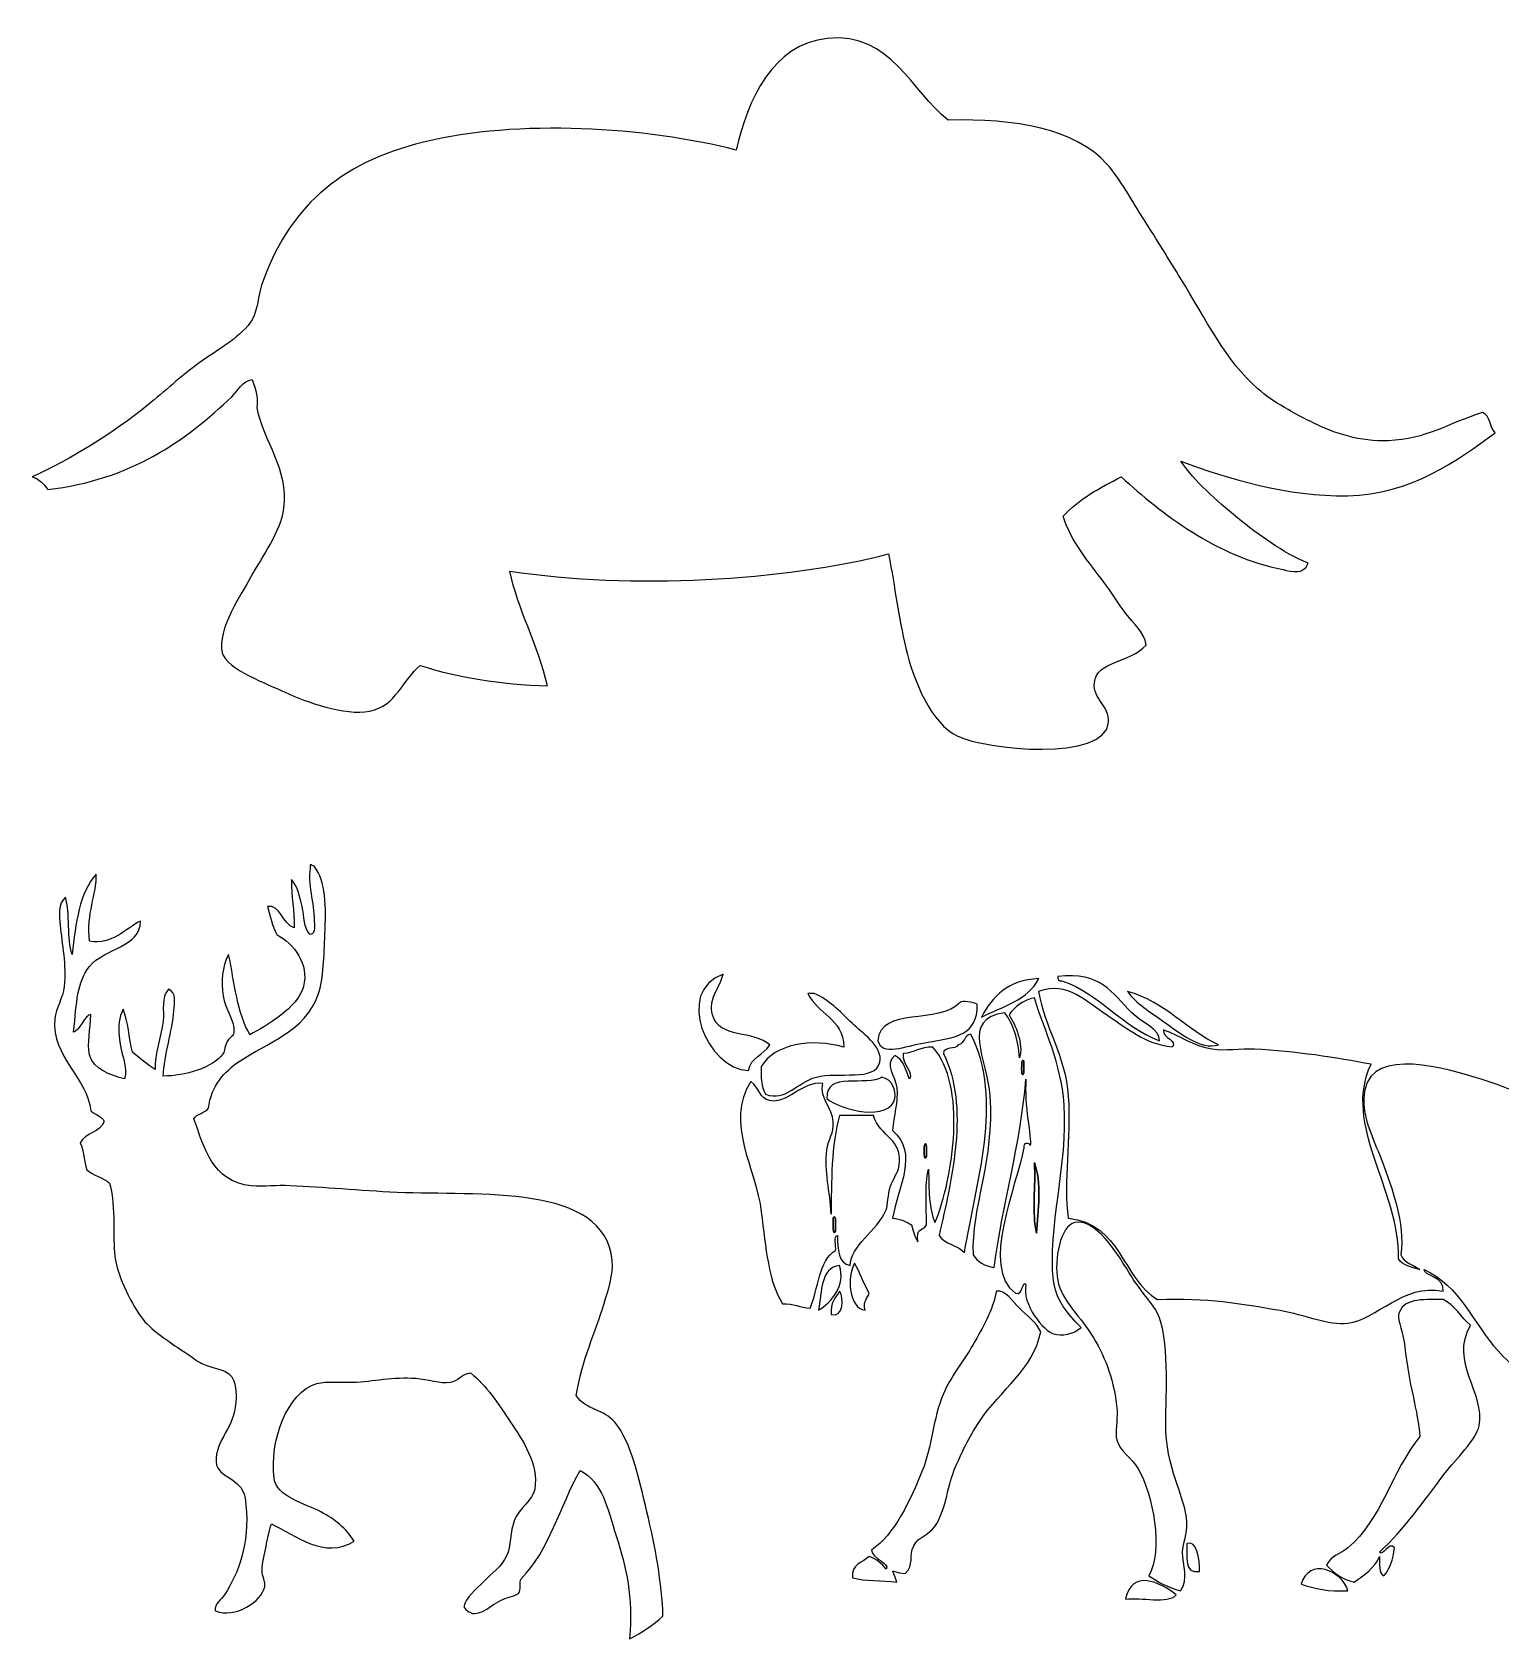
# Model space of a CAD drawing. Header units: centimetres. Extents: x -66 to 65, y -66 to 66.
# Drawn here: x -23.05 to -13.32, y -25.06 to -14.42 of the extents above; entities that cross this region are included whole.
import ezdxf

# ---------------------------------------------------------------- set-up
doc = ezdxf.new("R2010")
doc.units = ezdxf.units.CM
doc.header["$MEASUREMENT"] = 0
doc.layers.add('Layer 1', color=7, linetype='Continuous')

msp = doc.modelspace()

# ---------------------------------------------------------------- linework, layer by layer
at = {"layer": 'Layer 1'}
for points, knots in [([(-13.44264, -16.93909), (-13.39054, -16.95986), (-13.39623, -17.03834), (-13.35943, -17.0744), (-13.35943, -17.0744), (-13.60137, -17.25196), (-13.91738, -17.48313), (-14.33767, -17.49067), (-14.33767, -17.49067), (-14.73412, -17.49779), (-15.12584, -17.37931), (-15.44077, -17.2617), (-15.44077, -17.2617), (-15.34867, -17.39709), (-15.20608, -17.52134), (-15.06615, -17.63638), (-15.06615, -17.63638), (-14.92544, -17.75203), (-14.76783, -17.86519), (-14.59781, -17.93814), (-14.59781, -17.93814), (-14.62829, -18.01662), (-14.70282, -17.99193), (-14.76434, -17.97976), (-14.76434, -17.97976), (-15.20294, -17.89321), (-15.56441, -17.61278), (-15.83625, -17.36579), (-15.83625, -17.36579), (-15.97952, -17.43762), (-16.11695, -17.51528), (-16.22132, -17.62593), (-16.22132, -17.62593), (-16.16377, -17.79992), (-16.0505, -17.93086), (-15.95076, -18.06305), (-15.95076, -18.06305), (-15.89996, -18.13031), (-15.85506, -18.20381), (-15.80503, -18.2712), (-15.80503, -18.2712), (-15.75629, -18.33679), (-15.68322, -18.39034), (-15.66975, -18.47932), (-15.66975, -18.47932), (-15.78252, -18.60095), (-15.99728, -18.58026), (-16.01315, -18.72906), (-16.01315, -18.72906), (-16.02498, -18.83971), (-15.91126, -18.88225), (-15.91951, -18.98922), (-15.91951, -18.98922), (-15.94007, -19.25748), (-16.7389, -19.17041), (-16.91858, -19.08291), (-16.91858, -19.08291), (-17.09707, -18.99594), (-17.20904, -18.72226), (-17.26198, -18.50014), (-17.26198, -18.50014), (-17.31241, -18.28858), (-17.33209, -18.10784), (-17.37644, -17.87572), (-17.37644, -17.87572), (-18.07179, -18.05558), (-19.07583, -18.1122), (-19.88445, -17.99015), (-19.88445, -17.99015), (-19.83418, -18.23473), (-19.69765, -18.48328), (-19.63474, -18.74987), (-19.63474, -18.74987), (-19.95071, -18.73976), (-20.23108, -18.69404), (-20.47765, -18.61461), (-20.47765, -18.61461), (-20.59129, -18.70671), (-20.63923, -18.88351), (-20.81071, -18.91637), (-20.81071, -18.91637), (-20.98393, -18.9496), (-21.22992, -18.85718), (-21.37269, -18.79146), (-21.37269, -18.79146), (-21.4813, -18.74145), (-21.76202, -18.63885), (-21.78893, -18.53132), (-21.78893, -18.53132), (-21.82743, -18.37754), (-21.6568, -18.13294), (-21.6016, -18.03179), (-21.6016, -18.03179), (-21.52222, -17.88627), (-21.40329, -17.73263), (-21.38308, -17.57385), (-21.38308, -17.57385), (-21.34937, -17.30932), (-21.51701, -17.13213), (-21.55995, -16.90784), (-21.55995, -16.90784), (-21.55035, -16.85008), (-21.56471, -16.79134), (-21.5912, -16.72051), (-21.5912, -16.72051), (-21.65571, -16.73019), (-21.68568, -16.79586), (-21.72651, -16.83497), (-21.72651, -16.83497), (-22.02872, -17.12535), (-22.3986, -17.38824), (-22.94412, -17.44899), (-22.94412, -17.44899), (-22.97074, -17.41319), (-23.00003, -17.38001), (-23.04818, -17.36575), (-23.04818, -17.36575), (-22.78799, -17.24521), (-22.52237, -17.08519), (-22.27808, -16.88704), (-22.27808, -16.88704), (-22.17651, -16.8046), (-22.06554, -16.69982), (-21.93465, -16.60603), (-21.93465, -16.60603), (-21.82733, -16.52914), (-21.64856, -16.42839), (-21.59125, -16.32507), (-21.59125, -16.32507), (-21.55117, -16.25273), (-21.55296, -16.16669), (-21.52881, -16.09613), (-21.52881, -16.09613), (-21.3576, -15.59588), (-21.02047, -15.28666), (-20.45688, -15.14911), (-20.45688, -15.14911), (-19.82762, -14.99549), (-18.98818, -15.04865), (-18.38596, -15.20115), (-18.38596, -15.20115), (-18.3109, -14.87328), (-18.1436, -14.49773), (-17.78237, -14.46227), (-17.78237, -14.46227), (-17.35832, -14.4206), (-17.22389, -14.81768), (-16.98103, -15.0034), (-16.98103, -15.0034), (-16.54148, -14.99197), (-16.13878, -15.05896), (-15.92997, -15.29481), (-15.92997, -15.29481), (-15.84485, -15.39093), (-15.76537, -15.53529), (-15.6802, -15.66943), (-15.6802, -15.66943), (-15.60172, -15.79299), (-15.51968, -15.92737), (-15.44083, -16.0545), (-15.44083, -16.0545), (-15.27983, -16.31414), (-15.13918, -16.60295), (-14.93092, -16.78295), (-14.93092, -16.78295), (-14.83088, -16.86942), (-14.68795, -16.94816), (-14.55627, -17.01189), (-14.55627, -17.01189), (-14.42173, -17.07703), (-14.25356, -17.13413), (-14.06716, -17.12638), (-14.06716, -17.12638), (-13.81155, -17.11583), (-13.67561, -17.01195), (-13.44264, -16.93909)], [0, 0, 0, 0, 0.02222222, 0.02222222, 0.02222222, 0.02222222, 0.04444444, 0.04444444, 0.04444444, 0.04444444, 0.06666667, 0.06666667, 0.06666667, 0.06666667, 0.08888889, 0.08888889, 0.08888889, 0.08888889, 0.11111111, 0.11111111, 0.11111111, 0.11111111, 0.13333333, 0.13333333, 0.13333333, 0.13333333, 0.15555556, 0.15555556, 0.15555556, 0.15555556, 0.17777778, 0.17777778, 0.17777778, 0.17777778, 0.2, 0.2, 0.2, 0.2, 0.22222222, 0.22222222, 0.22222222, 0.22222222, 0.24444444, 0.24444444, 0.24444444, 0.24444444, 0.26666667, 0.26666667, 0.26666667, 0.26666667, 0.28888889, 0.28888889, 0.28888889, 0.28888889, 0.31111111, 0.31111111, 0.31111111, 0.31111111, 0.33333333, 0.33333333, 0.33333333, 0.33333333, 0.35555556, 0.35555556, 0.35555556, 0.35555556, 0.37777778, 0.37777778, 0.37777778, 0.37777778, 0.4, 0.4, 0.4, 0.4, 0.42222222, 0.42222222, 0.42222222, 0.42222222, 0.44444444, 0.44444444, 0.44444444, 0.44444444, 0.46666667, 0.46666667, 0.46666667, 0.46666667, 0.48888889, 0.48888889, 0.48888889, 0.48888889, 0.51111111, 0.51111111, 0.51111111, 0.51111111, 0.53333333, 0.53333333, 0.53333333, 0.53333333, 0.55555556, 0.55555556, 0.55555556, 0.55555556, 0.57777778, 0.57777778, 0.57777778, 0.57777778, 0.6, 0.6, 0.6, 0.6, 0.62222222, 0.62222222, 0.62222222, 0.62222222, 0.64444444, 0.64444444, 0.64444444, 0.64444444, 0.66666667, 0.66666667, 0.66666667, 0.66666667, 0.68888889, 0.68888889, 0.68888889, 0.68888889, 0.71111111, 0.71111111, 0.71111111, 0.71111111, 0.73333333, 0.73333333, 0.73333333, 0.73333333, 0.75555556, 0.75555556, 0.75555556, 0.75555556, 0.77777778, 0.77777778, 0.77777778, 0.77777778, 0.8, 0.8, 0.8, 0.8, 0.82222222, 0.82222222, 0.82222222, 0.82222222, 0.84444444, 0.84444444, 0.84444444, 0.84444444, 0.86666667, 0.86666667, 0.86666667, 0.86666667, 0.88888889, 0.88888889, 0.88888889, 0.88888889, 0.91111111, 0.91111111, 0.91111111, 0.91111111, 0.93333333, 0.93333333, 0.93333333, 0.93333333, 0.95555556, 0.95555556, 0.95555556, 0.95555556, 1, 1, 1, 1]), ([(-21.20713, -19.93541), (-21.19282, -19.93287), (-21.19186, -19.94377), (-21.18062, -19.94427), (-21.18062, -19.94427), (-21.0991, -20.04404), (-21.10172, -20.21269), (-21.10974, -20.39568), (-21.10974, -20.39568), (-21.11604, -20.53911), (-21.11572, -20.68204), (-21.15403, -20.79401), (-21.15403, -20.79401), (-21.23756, -21.03809), (-21.49637, -21.11527), (-21.67624, -21.23658), (-21.67624, -21.23658), (-21.77178, -21.30106), (-21.86446, -21.39779), (-21.87984, -21.54638), (-21.87984, -21.54638), (-21.90289, -21.57945), (-21.95771, -21.58064), (-21.97723, -21.61721), (-21.97723, -21.61721), (-21.90815, -21.80088), (-21.85917, -22.03533), (-21.5966, -22.05981), (-21.5966, -22.05981), (-21.51371, -22.06748), (-21.42573, -22.056), (-21.33993, -22.05981), (-21.33993, -22.05981), (-21.11892, -22.06949), (-20.8809, -22.09278), (-20.63177, -22.10402), (-20.63177, -22.10402), (-20.09186, -22.1286), (-19.25874, -22.03986), (-19.20672, -22.55545), (-19.20672, -22.55545), (-19.19749, -22.64697), (-19.23495, -22.75648), (-19.25982, -22.83874), (-19.25982, -22.83874), (-19.31985, -23.0372), (-19.40524, -23.20741), (-19.44566, -23.4495), (-19.44566, -23.4495), (-19.38086, -23.5461), (-19.25926, -23.54038), (-19.18899, -23.62651), (-19.18899, -23.62651), (-19.07871, -23.76177), (-19.03024, -23.99441), (-18.97661, -24.21952), (-18.97661, -24.21952), (-18.92253, -24.44622), (-18.87665, -24.69442), (-18.87038, -24.90998), (-18.87038, -24.90998), (-18.93465, -24.96962), (-19.00892, -25.01928), (-19.09162, -25.06048), (-19.09162, -25.06048), (-19.06857, -24.77624), (-19.11096, -24.59291), (-19.18015, -24.37891), (-19.18015, -24.37891), (-19.23923, -24.19608), (-19.2668, -24.02402), (-19.41915, -23.94513), (-19.41915, -23.94513), (-19.55202, -24.18106), (-19.62492, -24.477), (-19.80862, -24.66212), (-19.80862, -24.66212), (-19.82367, -24.68543), (-19.80952, -24.73795), (-19.82629, -24.75951), (-19.82629, -24.75951), (-19.86193, -24.78025), (-19.89971, -24.78406), (-19.94138, -24.80377), (-19.94138, -24.80377), (-20.02554, -24.84354), (-20.11484, -24.95405), (-20.18924, -24.84806), (-20.18924, -24.84806), (-20.17688, -24.78797), (-20.10955, -24.73297), (-20.05647, -24.67989), (-20.05647, -24.67989), (-20.00617, -24.62954), (-19.93648, -24.57705), (-19.906, -24.51169), (-19.906, -24.51169), (-19.8756, -24.44666), (-19.88552, -24.35159), (-19.85287, -24.27269), (-19.85287, -24.27269), (-19.81961, -24.19223), (-19.73383, -24.1423), (-19.7201, -24.06917), (-19.7201, -24.06917), (-19.68898, -23.9032), (-19.80614, -23.73889), (-19.87943, -23.62655), (-19.87943, -23.62655), (-19.96494, -23.49545), (-20.03757, -23.38567), (-20.14497, -23.2991), (-20.14497, -23.2991), (-20.21241, -23.30855), (-20.22337, -23.35255), (-20.27774, -23.36101), (-20.27774, -23.36101), (-20.34338, -23.37128), (-20.42921, -23.33976), (-20.50787, -23.33445), (-20.50787, -23.33445), (-20.65503, -23.32442), (-20.79158, -23.35496), (-20.9239, -23.36101), (-20.9239, -23.36101), (-21.00992, -23.36487), (-21.09583, -23.35053), (-21.1629, -23.36987), (-21.1629, -23.36987), (-21.35962, -23.42646), (-21.47603, -23.74931), (-21.44611, -23.99831), (-21.44611, -23.99831), (-21.4315, -24.11999), (-21.23878, -24.16397), (-21.13634, -24.21955), (-21.13634, -24.21955), (-21.03852, -24.27268), (-20.97108, -24.32546), (-20.91502, -24.41434), (-20.91502, -24.41434), (-21.1074, -24.53671), (-21.31047, -24.37256), (-21.46382, -24.29927), (-21.46382, -24.29927), (-21.47689, -24.34486), (-21.49009, -24.39595), (-21.49925, -24.44974), (-21.49925, -24.44974), (-21.50758, -24.49885), (-21.52563, -24.5615), (-21.52576, -24.60905), (-21.52576, -24.60905), (-21.52592, -24.64453), (-21.50121, -24.67996), (-21.50806, -24.71531), (-21.50806, -24.71531), (-21.52655, -24.81024), (-21.7033, -24.93076), (-21.83559, -24.87462), (-21.83559, -24.87462), (-21.84228, -24.82811), (-21.79558, -24.80234), (-21.77362, -24.76842), (-21.77362, -24.76842), (-21.68292, -24.62851), (-21.60775, -24.43052), (-21.63196, -24.1753), (-21.63196, -24.1753), (-21.63439, -24.15009), (-21.63839, -24.11196), (-21.64966, -24.08677), (-21.64966, -24.08677), (-21.6858, -24.0062), (-21.81233, -23.97504), (-21.82669, -23.90982), (-21.82669, -23.90982), (-21.85545, -23.77925), (-21.7184, -23.66701), (-21.70276, -23.52916), (-21.70276, -23.52916), (-21.6976, -23.4837), (-21.69062, -23.40994), (-21.71162, -23.35215), (-21.71162, -23.35215), (-21.7416, -23.26949), (-21.83746, -23.27823), (-21.92405, -23.23706), (-21.92405, -23.23706), (-21.95569, -23.22203), (-21.99364, -23.19026), (-22.03023, -23.16628), (-22.03023, -23.16628), (-22.11712, -23.10929), (-22.24968, -23.02505), (-22.31355, -22.94501), (-22.31355, -22.94501), (-22.38348, -22.85719), (-22.48206, -22.6677), (-22.49942, -22.52893), (-22.49942, -22.52893), (-22.51731, -22.38537), (-22.49064, -22.2226), (-22.53479, -22.04212), (-22.53479, -22.04212), (-22.57599, -22.00368), (-22.64515, -21.99309), (-22.68529, -21.95359), (-22.68529, -21.95359), (-22.70542, -21.90001), (-22.70635, -21.82717), (-22.72953, -21.77656), (-22.72953, -21.77656), (-22.69879, -21.70705), (-22.59671, -21.70875), (-22.5702, -21.63501), (-22.5702, -21.63501), (-22.5857, -21.59739), (-22.63145, -21.58995), (-22.6587, -21.5641), (-22.6587, -21.5641), (-22.68098, -21.34746), (-22.92045, -21.21033), (-22.89772, -20.95339), (-22.89772, -20.95339), (-22.89174, -20.88632), (-22.84406, -20.81504), (-22.83573, -20.74098), (-22.83573, -20.74098), (-22.81996, -20.59972), (-22.85198, -20.4596), (-22.86227, -20.33379), (-22.86227, -20.33379), (-22.8673, -20.27275), (-22.87939, -20.19324), (-22.8269, -20.14792), (-22.8269, -20.14792), (-22.79655, -20.25923), (-22.81851, -20.4228), (-22.78261, -20.52855), (-22.78261, -20.52855), (-22.76099, -20.32001), (-22.73348, -20.11744), (-22.6233, -19.99745), (-22.6233, -19.99745), (-22.61901, -20.12863), (-22.6918, -20.25936), (-22.66754, -20.44005), (-22.66754, -20.44005), (-22.51802, -20.46815), (-22.43164, -20.35766), (-22.3312, -20.30726), (-22.3312, -20.30726), (-22.32937, -20.48212), (-22.57099, -20.4848), (-22.66754, -20.60817), (-22.66754, -20.60817), (-22.75356, -20.71821), (-22.75162, -20.83688), (-22.77377, -21.04193), (-22.77377, -21.04193), (-22.73808, -21.04198), (-22.6972, -20.92406), (-22.65868, -20.92689), (-22.65868, -20.92689), (-22.66117, -21.02158), (-22.68636, -21.11604), (-22.66752, -21.1924), (-22.66752, -21.1924), (-22.64373, -21.28911), (-22.5284, -21.32903), (-22.43739, -21.35171), (-22.43739, -21.35171), (-22.40929, -21.28329), (-22.46586, -21.17415), (-22.47282, -21.0685), (-22.47282, -21.0685), (-22.47705, -21.00397), (-22.47248, -20.94489), (-22.44628, -20.89149), (-22.44628, -20.89149), (-22.4112, -20.97145), (-22.40702, -21.08233), (-22.38429, -21.1747), (-22.38429, -21.1747), (-22.33582, -21.21476), (-22.28875, -21.25619), (-22.23379, -21.28979), (-22.23379, -21.28979), (-22.23966, -21.18327), (-22.19299, -21.07709), (-22.18069, -20.9711), (-22.18069, -20.9711), (-22.17246, -20.90024), (-22.1968, -20.81235), (-22.14532, -20.75872), (-22.14532, -20.75872), (-22.08886, -20.77666), (-22.10709, -20.8573), (-22.10995, -20.90033), (-22.10995, -20.90033), (-22.11863, -21.03331), (-22.17342, -21.19314), (-22.18073, -21.33411), (-22.18073, -21.33411), (-22.03635, -21.33157), (-21.85312, -21.28257), (-21.78243, -21.18359), (-21.78243, -21.18359), (-21.771, -21.16758), (-21.77301, -21.13366), (-21.75589, -21.10392), (-21.75589, -21.10392), (-21.73501, -21.06778), (-21.71581, -21.07577), (-21.71168, -21.04195), (-21.71168, -21.04195), (-21.70292, -20.97136), (-21.77013, -20.89262), (-21.78246, -20.80298), (-21.78246, -20.80298), (-21.79614, -20.70376), (-21.79246, -20.61518), (-21.74709, -20.52861), (-21.74709, -20.52861), (-21.70761, -20.71332), (-21.69028, -20.92025), (-21.60546, -21.05966), (-21.60546, -21.05966), (-21.4987, -21.00113), (-21.28735, -20.87985), (-21.25142, -20.74105), (-21.25142, -20.74105), (-21.21287, -20.59206), (-21.31227, -20.46035), (-21.42845, -20.39582), (-21.42845, -20.39582), (-21.45594, -20.34068), (-21.47316, -20.2753), (-21.49042, -20.20992), (-21.49042, -20.20992), (-21.40581, -20.19621), (-21.38885, -20.32665), (-21.31341, -20.35158), (-21.31341, -20.35158), (-21.30804, -20.23413), (-21.33537, -20.14928), (-21.33108, -20.03292), (-21.33108, -20.03292), (-21.29285, -20.07099), (-21.27549, -20.14317), (-21.26025, -20.20993), (-21.26025, -20.20993), (-21.2453, -20.27552), (-21.25207, -20.35558), (-21.20717, -20.39583), (-21.20717, -20.39583), (-21.16351, -20.38937), (-21.18066, -20.33003), (-21.18066, -20.29844), (-21.18066, -20.29844), (-21.18055, -20.20046), (-21.22479, -20.04211), (-21.20717, -19.96208), (-21.20717, -19.96208), (-21.20713, -19.95306), (-21.20713, -19.94428), (-21.20713, -19.93541)], [0, 0, 0, 0, 0.01075269, 0.01075269, 0.01075269, 0.01075269, 0.02150538, 0.02150538, 0.02150538, 0.02150538, 0.03225806, 0.03225806, 0.03225806, 0.03225806, 0.04301075, 0.04301075, 0.04301075, 0.04301075, 0.05376344, 0.05376344, 0.05376344, 0.05376344, 0.06451613, 0.06451613, 0.06451613, 0.06451613, 0.07526882, 0.07526882, 0.07526882, 0.07526882, 0.08602151, 0.08602151, 0.08602151, 0.08602151, 0.09677419, 0.09677419, 0.09677419, 0.09677419, 0.10752688, 0.10752688, 0.10752688, 0.10752688, 0.11827957, 0.11827957, 0.11827957, 0.11827957, 0.12903226, 0.12903226, 0.12903226, 0.12903226, 0.13978495, 0.13978495, 0.13978495, 0.13978495, 0.15053763, 0.15053763, 0.15053763, 0.15053763, 0.16129032, 0.16129032, 0.16129032, 0.16129032, 0.17204301, 0.17204301, 0.17204301, 0.17204301, 0.1827957, 0.1827957, 0.1827957, 0.1827957, 0.19354839, 0.19354839, 0.19354839, 0.19354839, 0.20430108, 0.20430108, 0.20430108, 0.20430108, 0.21505376, 0.21505376, 0.21505376, 0.21505376, 0.22580645, 0.22580645, 0.22580645, 0.22580645, 0.23655914, 0.23655914, 0.23655914, 0.23655914, 0.24731183, 0.24731183, 0.24731183, 0.24731183, 0.25806452, 0.25806452, 0.25806452, 0.25806452, 0.2688172, 0.2688172, 0.2688172, 0.2688172, 0.27956989, 0.27956989, 0.27956989, 0.27956989, 0.29032258, 0.29032258, 0.29032258, 0.29032258, 0.30107527, 0.30107527, 0.30107527, 0.30107527, 0.31182796, 0.31182796, 0.31182796, 0.31182796, 0.32258065, 0.32258065, 0.32258065, 0.32258065, 0.33333333, 0.33333333, 0.33333333, 0.33333333, 0.34408602, 0.34408602, 0.34408602, 0.34408602, 0.35483871, 0.35483871, 0.35483871, 0.35483871, 0.3655914, 0.3655914, 0.3655914, 0.3655914, 0.37634409, 0.37634409, 0.37634409, 0.37634409, 0.38709677, 0.38709677, 0.38709677, 0.38709677, 0.39784946, 0.39784946, 0.39784946, 0.39784946, 0.40860215, 0.40860215, 0.40860215, 0.40860215, 0.41935484, 0.41935484, 0.41935484, 0.41935484, 0.43010753, 0.43010753, 0.43010753, 0.43010753, 0.44086022, 0.44086022, 0.44086022, 0.44086022, 0.4516129, 0.4516129, 0.4516129, 0.4516129, 0.46236559, 0.46236559, 0.46236559, 0.46236559, 0.47311828, 0.47311828, 0.47311828, 0.47311828, 0.48387097, 0.48387097, 0.48387097, 0.48387097, 0.49462366, 0.49462366, 0.49462366, 0.49462366, 0.50537634, 0.50537634, 0.50537634, 0.50537634, 0.51612903, 0.51612903, 0.51612903, 0.51612903, 0.52688172, 0.52688172, 0.52688172, 0.52688172, 0.53763441, 0.53763441, 0.53763441, 0.53763441, 0.5483871, 0.5483871, 0.5483871, 0.5483871, 0.55913978, 0.55913978, 0.55913978, 0.55913978, 0.56989247, 0.56989247, 0.56989247, 0.56989247, 0.58064516, 0.58064516, 0.58064516, 0.58064516, 0.59139785, 0.59139785, 0.59139785, 0.59139785, 0.60215054, 0.60215054, 0.60215054, 0.60215054, 0.61290323, 0.61290323, 0.61290323, 0.61290323, 0.62365591, 0.62365591, 0.62365591, 0.62365591, 0.6344086, 0.6344086, 0.6344086, 0.6344086, 0.64516129, 0.64516129, 0.64516129, 0.64516129, 0.65591398, 0.65591398, 0.65591398, 0.65591398, 0.66666667, 0.66666667, 0.66666667, 0.66666667, 0.67741935, 0.67741935, 0.67741935, 0.67741935, 0.68817204, 0.68817204, 0.68817204, 0.68817204, 0.69892473, 0.69892473, 0.69892473, 0.69892473, 0.70967742, 0.70967742, 0.70967742, 0.70967742, 0.72043011, 0.72043011, 0.72043011, 0.72043011, 0.7311828, 0.7311828, 0.7311828, 0.7311828, 0.74193548, 0.74193548, 0.74193548, 0.74193548, 0.75268817, 0.75268817, 0.75268817, 0.75268817, 0.76344086, 0.76344086, 0.76344086, 0.76344086, 0.77419355, 0.77419355, 0.77419355, 0.77419355, 0.78494624, 0.78494624, 0.78494624, 0.78494624, 0.79569892, 0.79569892, 0.79569892, 0.79569892, 0.80645161, 0.80645161, 0.80645161, 0.80645161, 0.8172043, 0.8172043, 0.8172043, 0.8172043, 0.82795699, 0.82795699, 0.82795699, 0.82795699, 0.83870968, 0.83870968, 0.83870968, 0.83870968, 0.84946237, 0.84946237, 0.84946237, 0.84946237, 0.86021505, 0.86021505, 0.86021505, 0.86021505, 0.87096774, 0.87096774, 0.87096774, 0.87096774, 0.88172043, 0.88172043, 0.88172043, 0.88172043, 0.89247312, 0.89247312, 0.89247312, 0.89247312, 0.90322581, 0.90322581, 0.90322581, 0.90322581, 0.91397849, 0.91397849, 0.91397849, 0.91397849, 0.92473118, 0.92473118, 0.92473118, 0.92473118, 0.93548387, 0.93548387, 0.93548387, 0.93548387, 0.94623656, 0.94623656, 0.94623656, 0.94623656, 0.95698925, 0.95698925, 0.95698925, 0.95698925, 0.96774194, 0.96774194, 0.96774194, 0.96774194, 0.97849462, 0.97849462, 0.97849462, 0.97849462, 1, 1, 1, 1]), ([(-16.25622, -20.6741), (-15.97042, -20.64052), (-15.89969, -20.78044), (-15.76544, -20.91498), (-15.76544, -20.91498), (-15.69435, -20.98626), (-15.57732, -21.01936), (-15.58317, -21.09929), (-15.58317, -21.09929), (-15.83532, -21.00452), (-15.97041, -20.79145), (-16.22814, -20.70241), (-16.22814, -20.70241), (-16.25202, -20.70762), (-16.25469, -20.69133), (-16.25622, -20.6741)], [0, 0, 0, 0, 0.2, 0.2, 0.2, 0.2, 0.4, 0.4, 0.4, 0.4, 0.6, 0.6, 0.6, 0.6, 1, 1, 1, 1]), ([(-18.47161, -20.65989), (-18.5046, -20.768), (-18.56945, -20.81994), (-18.54175, -20.92916), (-18.54175, -20.92916), (-18.50143, -21.08759), (-18.26597, -21.03026), (-18.16308, -21.12757), (-18.16308, -21.12757), (-18.20137, -21.19295), (-18.29003, -21.20724), (-18.30334, -21.29767), (-18.30334, -21.29767), (-18.57807, -21.28749), (-18.7962, -20.77232), (-18.47161, -20.65989)], [0, 0, 0, 0, 0.2, 0.2, 0.2, 0.2, 0.4, 0.4, 0.4, 0.4, 0.6, 0.6, 0.6, 0.6, 1, 1, 1, 1]), ([(-16.38246, -20.68823), (-16.4516, -20.83095), (-16.62122, -20.87206), (-16.76097, -20.94339), (-16.76097, -20.94339), (-16.68678, -20.80579), (-16.58529, -20.69577), (-16.38246, -20.68823)], [0, 0, 0, 0, 0.33333333, 0.33333333, 0.33333333, 0.33333333, 1, 1, 1, 1]), ([(-14.18104, -21.25515), (-14.37284, -21.66009), (-13.99038, -22.08351), (-13.99879, -22.54481), (-13.99879, -22.54481), (-13.97233, -22.58884), (-13.91285, -22.59961), (-13.85864, -22.61559), (-13.85864, -22.61559), (-13.89952, -22.58146), (-13.96519, -22.57222), (-13.98479, -22.51645), (-13.98479, -22.51645), (-13.95399, -22.30208), (-14.04133, -22.08256), (-14.11097, -21.89291), (-14.11097, -21.89291), (-14.16629, -21.74244), (-14.25546, -21.58734), (-14.22318, -21.42523), (-14.22318, -21.42523), (-14.16645, -21.14043), (-13.68197, -21.28058), (-13.45203, -21.35435), (-13.45203, -21.35435), (-13.36599, -21.38192), (-13.27018, -21.41679), (-13.18559, -21.45357), (-13.18559, -21.45357), (-13.02083, -21.52519), (-12.87301, -21.56694), (-12.83507, -21.7653), (-12.83507, -21.7653), (-12.81224, -21.88476), (-12.82777, -22.06991), (-12.83507, -22.23303), (-12.83507, -22.23303), (-12.84438, -22.4388), (-12.82089, -22.66771), (-12.83507, -22.84244), (-12.83507, -22.84244), (-12.85499, -23.08734), (-12.95704, -23.27109), (-13.01734, -23.42341), (-13.01734, -23.42341), (-13.1286, -23.33559), (-13.24607, -23.25765), (-13.33987, -23.15417), (-13.33987, -23.15417), (-13.50396, -22.97319), (-13.59294, -22.7198), (-13.83062, -22.61558), (-13.83062, -22.61558), (-13.83544, -22.65397), (-13.69179, -22.664), (-13.70441, -22.75737), (-13.70441, -22.75737), (-13.97378, -22.70683), (-14.13801, -22.9444), (-14.33539, -22.96988), (-14.33539, -22.96988), (-14.46128, -22.98618), (-14.62503, -22.91202), (-14.78402, -22.88487), (-14.78402, -22.88487), (-15.04461, -22.84039), (-15.26339, -22.79835), (-15.59724, -22.81401), (-15.59724, -22.81401), (-15.82788, -22.66918), (-15.84349, -22.30707), (-16.18612, -22.27542), (-16.18612, -22.27542), (-16.2198, -22.03976), (-16.16805, -21.74062), (-16.18612, -21.4677), (-16.18612, -21.4677), (-16.20424, -21.1951), (-16.34746, -21.00613), (-16.38249, -20.77325), (-16.38249, -20.77325), (-16.1908, -20.70216), (-16.0615, -20.8463), (-15.93381, -20.92914), (-15.93381, -20.92914), (-15.80342, -21.01375), (-15.67571, -21.12377), (-15.4991, -21.14168), (-15.4991, -21.14168), (-15.45708, -21.09834), (-15.56347, -21.08472), (-15.5553, -21.02839), (-15.5553, -21.02839), (-15.45097, -21.06371), (-15.35953, -21.13568), (-15.23277, -21.15592), (-15.23277, -21.15592), (-15.14615, -21.16981), (-15.04907, -21.15163), (-14.95229, -21.15592), (-14.95229, -21.15592), (-14.68359, -21.16784), (-14.41089, -21.21253), (-14.18104, -21.25515)], [0, 0, 0, 0, 0.03703704, 0.03703704, 0.03703704, 0.03703704, 0.07407407, 0.07407407, 0.07407407, 0.07407407, 0.11111111, 0.11111111, 0.11111111, 0.11111111, 0.14814815, 0.14814815, 0.14814815, 0.14814815, 0.18518519, 0.18518519, 0.18518519, 0.18518519, 0.22222222, 0.22222222, 0.22222222, 0.22222222, 0.25925926, 0.25925926, 0.25925926, 0.25925926, 0.2962963, 0.2962963, 0.2962963, 0.2962963, 0.33333333, 0.33333333, 0.33333333, 0.33333333, 0.37037037, 0.37037037, 0.37037037, 0.37037037, 0.40740741, 0.40740741, 0.40740741, 0.40740741, 0.44444444, 0.44444444, 0.44444444, 0.44444444, 0.48148148, 0.48148148, 0.48148148, 0.48148148, 0.51851852, 0.51851852, 0.51851852, 0.51851852, 0.55555556, 0.55555556, 0.55555556, 0.55555556, 0.59259259, 0.59259259, 0.59259259, 0.59259259, 0.62962963, 0.62962963, 0.62962963, 0.62962963, 0.66666667, 0.66666667, 0.66666667, 0.66666667, 0.7037037, 0.7037037, 0.7037037, 0.7037037, 0.74074074, 0.74074074, 0.74074074, 0.74074074, 0.77777778, 0.77777778, 0.77777778, 0.77777778, 0.81481481, 0.81481481, 0.81481481, 0.81481481, 0.85185185, 0.85185185, 0.85185185, 0.85185185, 0.88888889, 0.88888889, 0.88888889, 0.88888889, 0.92592593, 0.92592593, 0.92592593, 0.92592593, 1, 1, 1, 1]), ([(-17.91072, -20.78748), (-17.89667, -20.78748), (-17.88273, -20.78748), (-17.86865, -20.78748), (-17.86865, -20.78748), (-17.76726, -20.83095), (-17.70987, -20.89474), (-17.61629, -20.98589), (-17.61629, -20.98589), (-17.56239, -21.03841), (-17.41097, -21.13977), (-17.43402, -21.24097), (-17.43402, -21.24097), (-17.46408, -21.37281), (-17.71429, -21.30151), (-17.85471, -21.34016), (-17.85471, -21.34016), (-17.98938, -21.37731), (-18.0555, -21.50515), (-18.19121, -21.45356), (-18.19121, -21.45356), (-18.21846, -21.41025), (-18.22312, -21.34421), (-18.21923, -21.2693), (-18.21923, -21.2693), (-18.13231, -21.12113), (-17.88525, -21.08105), (-17.67242, -21.14169), (-17.67242, -21.14169), (-17.6773, -20.94832), (-17.84814, -20.92255), (-17.91072, -20.78748)], [0, 0, 0, 0, 0.11111111, 0.11111111, 0.11111111, 0.11111111, 0.22222222, 0.22222222, 0.22222222, 0.22222222, 0.33333333, 0.33333333, 0.33333333, 0.33333333, 0.44444444, 0.44444444, 0.44444444, 0.44444444, 0.55555556, 0.55555556, 0.55555556, 0.55555556, 0.66666667, 0.66666667, 0.66666667, 0.66666667, 0.77777778, 0.77777778, 0.77777778, 0.77777778, 1, 1, 1, 1]), ([(-16.78902, -20.85838), (-16.78783, -21.06523), (-16.92539, -21.07753), (-17.13962, -21.11344), (-17.13962, -21.11344), (-17.26546, -21.13447), (-17.42278, -21.20313), (-17.44802, -21.09931), (-17.44802, -21.09931), (-17.43164, -20.87277), (-17.0445, -20.99678), (-16.90118, -20.84417), (-16.90118, -20.84417), (-16.89218, -20.83444), (-16.81513, -20.84164), (-16.78902, -20.85838)], [0, 0, 0, 0, 0.2, 0.2, 0.2, 0.2, 0.4, 0.4, 0.4, 0.4, 0.6, 0.6, 0.6, 0.6, 1, 1, 1, 1]), ([(-16.43855, -21.79366), (-16.42778, -21.74225), (-16.48088, -21.52315), (-16.46649, -21.35435), (-16.46649, -21.35435), (-16.50536, -21.80168), (-16.62024, -22.17218), (-16.67686, -22.60152), (-16.67686, -22.60152), (-16.74158, -22.59131), (-16.78904, -22.56363), (-16.81709, -22.51646), (-16.81709, -22.51646), (-16.83106, -22.21084), (-16.67414, -21.8776), (-16.70491, -21.46773), (-16.70491, -21.46773), (-16.72356, -21.21894), (-16.90388, -20.95267), (-16.6067, -20.91499), (-16.6067, -20.91499), (-16.54939, -20.98929), (-16.51804, -21.08985), (-16.50862, -21.21262), (-16.50862, -21.21262), (-16.48237, -21.12454), (-16.53452, -20.99331), (-16.57868, -20.92915), (-16.57868, -20.92915), (-16.54021, -20.87364), (-16.48851, -20.83141), (-16.41048, -20.81583), (-16.41048, -20.81583), (-16.34076, -21.047), (-16.2348, -21.23771), (-16.21419, -21.52441), (-16.21419, -21.52441), (-16.18593, -21.91634), (-16.32508, -22.34721), (-16.28425, -22.68654), (-16.28425, -22.68654), (-16.26861, -22.81672), (-16.18813, -22.91133), (-16.10203, -22.9983), (-16.10203, -22.9983), (-16.15267, -23.04463), (-16.22845, -23.05585), (-16.28425, -23.04079), (-16.28425, -23.04079), (-16.34254, -23.0251), (-16.50002, -22.84405), (-16.46647, -22.71485), (-16.46647, -22.71485), (-16.49108, -22.67736), (-16.48303, -22.79153), (-16.53661, -22.77152), (-16.53661, -22.77152), (-16.77304, -22.60036), (-16.52537, -22.06201), (-16.48054, -21.80783), (-16.48054, -21.80783), (-16.48276, -21.7914), (-16.47742, -21.78262), (-16.46644, -21.77952), (-16.46644, -21.77952), (-16.4503, -21.7772), (-16.44159, -21.7826), (-16.43855, -21.79366)], [0, 0, 0, 0, 0.05555556, 0.05555556, 0.05555556, 0.05555556, 0.11111111, 0.11111111, 0.11111111, 0.11111111, 0.16666667, 0.16666667, 0.16666667, 0.16666667, 0.22222222, 0.22222222, 0.22222222, 0.22222222, 0.27777778, 0.27777778, 0.27777778, 0.27777778, 0.33333333, 0.33333333, 0.33333333, 0.33333333, 0.38888889, 0.38888889, 0.38888889, 0.38888889, 0.44444444, 0.44444444, 0.44444444, 0.44444444, 0.5, 0.5, 0.5, 0.5, 0.55555556, 0.55555556, 0.55555556, 0.55555556, 0.61111111, 0.61111111, 0.61111111, 0.61111111, 0.66666667, 0.66666667, 0.66666667, 0.66666667, 0.72222222, 0.72222222, 0.72222222, 0.72222222, 0.77777778, 0.77777778, 0.77777778, 0.77777778, 0.83333333, 0.83333333, 0.83333333, 0.83333333, 0.88888889, 0.88888889, 0.88888889, 0.88888889, 1, 1, 1, 1]), ([(-15.79352, -20.77327), (-15.54426, -20.84256), (-15.40768, -21.02574), (-15.19059, -21.12757), (-15.19059, -21.12757), (-15.31479, -21.16136), (-15.44366, -21.04973), (-15.55521, -20.97168), (-15.55521, -20.97168), (-15.64168, -20.91109), (-15.74037, -20.85156), (-15.79352, -20.77327)], [0, 0, 0, 0, 0.25, 0.25, 0.25, 0.25, 0.5, 0.5, 0.5, 0.5, 1, 1, 1, 1]), ([(-17.01341, -21.18425), (-17.01164, -21.13408), (-16.9338, -21.16075), (-16.91525, -21.12755), (-16.91525, -21.12755), (-16.87173, -21.11948), (-16.87839, -21.0609), (-16.83111, -21.05669), (-16.83111, -21.05669), (-16.60979, -21.49653), (-16.80042, -22.04118), (-16.87313, -22.50224), (-16.87313, -22.50224), (-16.91787, -22.45295), (-17.00577, -22.44731), (-17.04138, -22.38889), (-17.04138, -22.38889), (-16.96158, -22.02366), (-16.83582, -21.53879), (-17.01341, -21.18425)], [0, 0, 0, 0, 0.16666667, 0.16666667, 0.16666667, 0.16666667, 0.33333333, 0.33333333, 0.33333333, 0.33333333, 0.5, 0.5, 0.5, 0.5, 0.66666667, 0.66666667, 0.66666667, 0.66666667, 1, 1, 1, 1]), ([(-17.06942, -22.30383), (-17.10937, -22.21199), (-17.10993, -22.08018), (-17.11157, -21.94958), (-17.11157, -21.94958), (-17.13935, -22.05854), (-17.1244, -22.22041), (-17.12551, -22.31804), (-17.12551, -22.31804), (-17.15562, -22.37032), (-17.1957, -22.32936), (-17.18165, -22.43139), (-17.18165, -22.43139), (-17.20618, -22.4043), (-17.21139, -22.35757), (-17.22372, -22.31804), (-17.22372, -22.31804), (-17.2624, -22.3005), (-17.29487, -22.27666), (-17.34987, -22.27547), (-17.34987, -22.27547), (-17.31346, -22.06947), (-17.17572, -21.84314), (-17.34987, -21.6945), (-17.34987, -21.6945), (-17.34378, -21.59311), (-17.31225, -21.50821), (-17.32188, -21.41103), (-17.32188, -21.41103), (-17.32926, -21.33557), (-17.40763, -21.26011), (-17.33582, -21.19844), (-17.33582, -21.19844), (-17.27706, -21.22405), (-17.26102, -21.29287), (-17.23771, -21.35439), (-17.23771, -21.35439), (-17.20786, -21.30938), (-17.29031, -21.25684), (-17.27973, -21.18429), (-17.27973, -21.18429), (-17.2053, -21.17926), (-17.16495, -21.13971), (-17.08346, -21.14174), (-17.08346, -21.14174), (-16.85595, -21.39335), (-16.94573, -22.00858), (-17.06942, -22.30383)], [0, 0, 0, 0, 0.07692308, 0.07692308, 0.07692308, 0.07692308, 0.15384615, 0.15384615, 0.15384615, 0.15384615, 0.23076923, 0.23076923, 0.23076923, 0.23076923, 0.30769231, 0.30769231, 0.30769231, 0.30769231, 0.38461538, 0.38461538, 0.38461538, 0.38461538, 0.46153846, 0.46153846, 0.46153846, 0.46153846, 0.53846154, 0.53846154, 0.53846154, 0.53846154, 0.61538462, 0.61538462, 0.61538462, 0.61538462, 0.69230769, 0.69230769, 0.69230769, 0.69230769, 0.76923077, 0.76923077, 0.76923077, 0.76923077, 0.84615385, 0.84615385, 0.84615385, 0.84615385, 1, 1, 1, 1]), ([(-16.48059, -21.31183), (-16.48072, -21.29098), (-16.47527, -21.19581), (-16.49459, -21.24095), (-16.49459, -21.24095), (-16.49443, -21.26177), (-16.49988, -21.35699), (-16.48059, -21.31183)], [0, 0, 0, 0, 0.33333333, 0.33333333, 0.33333333, 0.33333333, 1, 1, 1, 1]), ([(-18.28936, -21.36853), (-18.22673, -21.41745), (-18.23517, -21.48032), (-18.1631, -21.49603), (-18.1631, -21.49603), (-18.04549, -21.52185), (-17.95077, -21.36604), (-17.81258, -21.38268), (-17.81258, -21.38268), (-17.832, -21.482), (-17.74934, -21.54468), (-17.74252, -21.63779), (-17.74252, -21.63779), (-17.73731, -21.70841), (-17.77514, -21.75275), (-17.78462, -21.82199), (-17.78462, -21.82199), (-17.80399, -21.96526), (-17.76327, -22.09673), (-17.75652, -22.2472), (-17.75652, -22.2472), (-17.75549, -22.04686), (-17.75697, -21.78003), (-17.7004, -21.59527), (-17.7004, -21.59527), (-17.62566, -21.59527), (-17.55086, -21.59527), (-17.47611, -21.59527), (-17.47611, -21.59527), (-17.43555, -21.74045), (-17.27823, -21.74145), (-17.30789, -21.93539), (-17.30789, -21.93539), (-17.31361, -21.97352), (-17.34747, -22.01379), (-17.36388, -22.06292), (-17.36388, -22.06292), (-17.38333, -22.12113), (-17.37931, -22.18899), (-17.39193, -22.21879), (-17.39193, -22.21879), (-17.45273, -22.36169), (-17.63095, -22.45729), (-17.63035, -22.58735), (-17.63035, -22.58735), (-17.71039, -22.57375), (-17.71462, -22.48353), (-17.71449, -22.38889), (-17.71449, -22.38889), (-17.74587, -22.395), (-17.72013, -22.45871), (-17.72851, -22.48803), (-17.72851, -22.48803), (-17.8421, -22.55748), (-17.83905, -22.74478), (-17.89671, -22.87072), (-17.89671, -22.87072), (-17.96317, -22.86691), (-18.00482, -22.83823), (-18.07903, -22.84244), (-18.07903, -22.84244), (-18.17103, -22.6948), (-18.19002, -22.47549), (-18.21926, -22.23303), (-18.21926, -22.23303), (-18.25436, -21.94209), (-18.46388, -21.64565), (-18.28936, -21.36853)], [0, 0, 0, 0, 0.05555556, 0.05555556, 0.05555556, 0.05555556, 0.11111111, 0.11111111, 0.11111111, 0.11111111, 0.16666667, 0.16666667, 0.16666667, 0.16666667, 0.22222222, 0.22222222, 0.22222222, 0.22222222, 0.27777778, 0.27777778, 0.27777778, 0.27777778, 0.33333333, 0.33333333, 0.33333333, 0.33333333, 0.38888889, 0.38888889, 0.38888889, 0.38888889, 0.44444444, 0.44444444, 0.44444444, 0.44444444, 0.5, 0.5, 0.5, 0.5, 0.55555556, 0.55555556, 0.55555556, 0.55555556, 0.61111111, 0.61111111, 0.61111111, 0.61111111, 0.66666667, 0.66666667, 0.66666667, 0.66666667, 0.72222222, 0.72222222, 0.72222222, 0.72222222, 0.77777778, 0.77777778, 0.77777778, 0.77777778, 0.83333333, 0.83333333, 0.83333333, 0.83333333, 0.88888889, 0.88888889, 0.88888889, 0.88888889, 1, 1, 1, 1]), ([(-17.42007, -21.34016), (-17.35006, -21.35606), (-17.32593, -21.43075), (-17.33585, -21.48187), (-17.33585, -21.48187), (-17.36583, -21.63567), (-17.69343, -21.56278), (-17.78458, -21.48187), (-17.78458, -21.48187), (-17.79708, -21.29918), (-17.52141, -21.40771), (-17.42007, -21.34016)], [0, 0, 0, 0, 0.25, 0.25, 0.25, 0.25, 0.5, 0.5, 0.5, 0.5, 1, 1, 1, 1]), ([(-17.12551, -21.86452), (-17.12564, -21.84372), (-17.12027, -21.74855), (-17.13964, -21.79366), (-17.13964, -21.79366), (-17.13943, -21.81448), (-17.14488, -21.90965), (-17.12551, -21.86452)], [0, 0, 0, 0, 0.33333333, 0.33333333, 0.33333333, 0.33333333, 1, 1, 1, 1]), ([(-16.39643, -22.37471), (-16.38561, -22.22763), (-16.36291, -22.03192), (-16.41048, -21.90703), (-16.41048, -21.90703), (-16.40116, -22.05822), (-16.42905, -22.24708), (-16.39643, -22.37471)], [0, 0, 0, 0, 0.33333333, 0.33333333, 0.33333333, 0.33333333, 1, 1, 1, 1]), ([(-17.72847, -22.36053), (-17.73014, -22.33698), (-17.72085, -22.23223), (-17.74249, -22.27544), (-17.74249, -22.27544), (-17.74083, -22.29904), (-17.75014, -22.40387), (-17.72847, -22.36053)], [0, 0, 0, 0, 0.33333333, 0.33333333, 0.33333333, 0.33333333, 1, 1, 1, 1]), ([(-15.443, -24.74146), (-15.52658, -24.72201), (-15.59103, -24.68312), (-15.65332, -24.64221), (-15.65332, -24.64221), (-15.55413, -24.4774), (-15.62601, -24.09997), (-15.72338, -23.93358), (-15.72338, -23.93358), (-15.76407, -23.86415), (-15.84668, -23.81102), (-15.86364, -23.74946), (-15.86364, -23.74946), (-15.88026, -23.689), (-15.85867, -23.61476), (-15.86364, -23.55102), (-15.86364, -23.55102), (-15.87907, -23.35311), (-15.93923, -23.20391), (-16.01789, -23.06913), (-16.01789, -23.06913), (-16.09986, -22.92872), (-16.22953, -22.82495), (-16.25625, -22.68652), (-16.25625, -22.68652), (-16.28295, -22.54825), (-16.23762, -22.32224), (-16.14407, -22.3038), (-16.14407, -22.3038), (-15.98207, -22.27205), (-15.8271, -22.57188), (-15.75145, -22.68652), (-15.75145, -22.68652), (-15.69232, -22.77616), (-15.6218, -22.84667), (-15.59722, -22.89906), (-15.59722, -22.89906), (-15.51493, -23.07496), (-15.53867, -23.42764), (-15.54118, -23.63603), (-15.54118, -23.63603), (-15.54467, -23.92443), (-15.40989, -24.11659), (-15.40092, -24.28786), (-15.40092, -24.28786), (-15.39669, -24.36903), (-15.42669, -24.42523), (-15.42899, -24.48627), (-15.42899, -24.48627), (-15.4325, -24.57718), (-15.38426, -24.66018), (-15.443, -24.74146)], [0, 0, 0, 0, 0.07142857, 0.07142857, 0.07142857, 0.07142857, 0.14285714, 0.14285714, 0.14285714, 0.14285714, 0.21428571, 0.21428571, 0.21428571, 0.21428571, 0.28571429, 0.28571429, 0.28571429, 0.28571429, 0.35714286, 0.35714286, 0.35714286, 0.35714286, 0.42857143, 0.42857143, 0.42857143, 0.42857143, 0.5, 0.5, 0.5, 0.5, 0.57142857, 0.57142857, 0.57142857, 0.57142857, 0.64285714, 0.64285714, 0.64285714, 0.64285714, 0.71428571, 0.71428571, 0.71428571, 0.71428571, 0.78571429, 0.78571429, 0.78571429, 0.78571429, 0.85714286, 0.85714286, 0.85714286, 0.85714286, 1, 1, 1, 1]), ([(-17.7004, -22.58736), (-17.66092, -22.72251), (-17.75379, -22.83165), (-17.8406, -22.88488), (-17.8406, -22.88488), (-17.81618, -22.76312), (-17.83026, -22.60252), (-17.7004, -22.58736)], [0, 0, 0, 0, 0.33333333, 0.33333333, 0.33333333, 0.33333333, 1, 1, 1, 1]), ([(-17.60227, -22.5731), (-17.56573, -22.63544), (-17.54057, -22.70923), (-17.50414, -22.77151), (-17.50414, -22.77151), (-17.51652, -22.80625), (-17.54613, -22.82353), (-17.53219, -22.88488), (-17.53219, -22.88488), (-17.64206, -22.86557), (-17.65161, -22.66848), (-17.60227, -22.5731)], [0, 0, 0, 0, 0.25, 0.25, 0.25, 0.25, 0.5, 0.5, 0.5, 0.5, 1, 1, 1, 1]), ([(-17.7004, -22.75738), (-17.6713, -22.8017), (-17.6727, -22.93608), (-17.75652, -22.91325), (-17.75652, -22.91325), (-17.76551, -22.83334), (-17.72601, -22.8023), (-17.7004, -22.75738)], [0, 0, 0, 0, 0.33333333, 0.33333333, 0.33333333, 0.33333333, 1, 1, 1, 1]), ([(-17.32191, -24.68479), (-17.4183, -24.6736), (-17.53093, -24.67873), (-17.61629, -24.65645), (-17.61629, -24.65645), (-17.62346, -24.56406), (-17.54842, -24.55488), (-17.50413, -24.51466), (-17.50413, -24.51466), (-17.45566, -24.53194), (-17.41954, -24.56152), (-17.39192, -24.59975), (-17.39192, -24.59975), (-17.36771, -24.55578), (-17.48373, -24.53223), (-17.49011, -24.47217), (-17.49011, -24.47217), (-17.3379, -24.37316), (-17.23291, -24.14165), (-17.15359, -23.94785), (-17.15359, -23.94785), (-17.0871, -23.78524), (-17.08427, -23.60688), (-17.01341, -23.43768), (-17.01341, -23.43768), (-16.96782, -23.32894), (-16.87972, -23.22046), (-16.81709, -23.11169), (-16.81709, -23.11169), (-16.75198, -22.99863), (-16.6862, -22.88489), (-16.66281, -22.75744), (-16.66281, -22.75744), (-16.60132, -22.74908), (-16.55568, -22.82565), (-16.50861, -22.87079), (-16.50861, -22.87079), (-16.45646, -22.92082), (-16.3968, -22.9662), (-16.36846, -23.02671), (-16.36846, -23.02671), (-16.42244, -23.28505), (-16.63021, -23.40366), (-16.77499, -23.62189), (-16.77499, -23.62189), (-16.8405, -23.72055), (-16.89834, -23.83477), (-16.94329, -23.94786), (-16.94329, -23.94786), (-16.98996, -24.06565), (-17.00033, -24.21694), (-17.06939, -24.31629), (-17.06939, -24.31629), (-17.10622, -24.36923), (-17.17779, -24.38315), (-17.20973, -24.44385), (-17.20973, -24.44385), (-17.24495, -24.51092), (-17.20401, -24.5691), (-17.26574, -24.62811), (-17.26574, -24.62811), (-17.38592, -24.61634), (-17.34911, -24.57914), (-17.32191, -24.68479)], [0, 0, 0, 0, 0.05882353, 0.05882353, 0.05882353, 0.05882353, 0.11764706, 0.11764706, 0.11764706, 0.11764706, 0.17647059, 0.17647059, 0.17647059, 0.17647059, 0.23529412, 0.23529412, 0.23529412, 0.23529412, 0.29411765, 0.29411765, 0.29411765, 0.29411765, 0.35294118, 0.35294118, 0.35294118, 0.35294118, 0.41176471, 0.41176471, 0.41176471, 0.41176471, 0.47058824, 0.47058824, 0.47058824, 0.47058824, 0.52941176, 0.52941176, 0.52941176, 0.52941176, 0.58823529, 0.58823529, 0.58823529, 0.58823529, 0.64705882, 0.64705882, 0.64705882, 0.64705882, 0.70588235, 0.70588235, 0.70588235, 0.70588235, 0.76470588, 0.76470588, 0.76470588, 0.76470588, 0.82352941, 0.82352941, 0.82352941, 0.82352941, 0.88235294, 0.88235294, 0.88235294, 0.88235294, 1, 1, 1, 1]), ([(-14.12495, -24.4863), (-14.10593, -24.51964), (-14.06166, -24.41177), (-14.02682, -24.45799), (-14.02682, -24.45799), (-14.03571, -24.53406), (-14.05457, -24.60002), (-14.09696, -24.64225), (-14.09696, -24.64225), (-14.13286, -24.62656), (-14.12445, -24.56616), (-14.12495, -24.51467), (-14.12495, -24.51467), (-14.159, -24.5936), (-14.22631, -24.63908), (-14.29323, -24.68482), (-14.29323, -24.68482), (-14.37406, -24.66725), (-14.42901, -24.6236), (-14.4755, -24.57139), (-14.4755, -24.57139), (-14.44362, -24.50755), (-14.383, -24.49747), (-14.33535, -24.45802), (-14.33535, -24.45802), (-14.11254, -24.27392), (-14.04217, -23.94436), (-13.85862, -23.72108), (-13.85862, -23.72108), (-13.86804, -23.55704), (-13.93598, -23.3654), (-13.95675, -23.12585), (-13.95675, -23.12585), (-13.96418, -23.04015), (-14.00837, -22.95101), (-13.99877, -22.91328), (-13.99877, -22.91328), (-13.97181, -22.80689), (-13.85179, -22.81131), (-13.70434, -22.81409), (-13.70434, -22.81409), (-13.62383, -22.85081), (-13.58769, -22.93241), (-13.52207, -22.98416), (-13.52207, -22.98416), (-13.66402, -23.22792), (-13.4228, -23.43199), (-13.46595, -23.6503), (-13.46595, -23.6503), (-13.48392, -23.74071), (-13.62197, -23.87281), (-13.69029, -23.96201), (-13.69029, -23.96201), (-13.84349, -24.16179), (-13.95393, -24.32615), (-14.12495, -24.4863)], [0, 0, 0, 0, 0.06666667, 0.06666667, 0.06666667, 0.06666667, 0.13333333, 0.13333333, 0.13333333, 0.13333333, 0.2, 0.2, 0.2, 0.2, 0.26666667, 0.26666667, 0.26666667, 0.26666667, 0.33333333, 0.33333333, 0.33333333, 0.33333333, 0.4, 0.4, 0.4, 0.4, 0.46666667, 0.46666667, 0.46666667, 0.46666667, 0.53333333, 0.53333333, 0.53333333, 0.53333333, 0.6, 0.6, 0.6, 0.6, 0.66666667, 0.66666667, 0.66666667, 0.66666667, 0.73333333, 0.73333333, 0.73333333, 0.73333333, 0.8, 0.8, 0.8, 0.8, 0.86666667, 0.86666667, 0.86666667, 0.86666667, 1, 1, 1, 1]), ([(-15.40091, -24.42962), (-15.33617, -24.40218), (-15.31548, -24.52863), (-15.3168, -24.61385), (-15.3168, -24.61385), (-15.42384, -24.63237), (-15.39773, -24.51614), (-15.40091, -24.42962)], [0, 0, 0, 0, 0.33333333, 0.33333333, 0.33333333, 0.33333333, 1, 1, 1, 1]), ([(-14.33535, -24.74146), (-14.46068, -24.75003), (-14.55601, -24.72831), (-14.64377, -24.69889), (-14.64377, -24.69889), (-14.59628, -24.51871), (-14.37218, -24.60621), (-14.33535, -24.74146)], [0, 0, 0, 0, 0.33333333, 0.33333333, 0.33333333, 0.33333333, 1, 1, 1, 1]), ([(-15.47099, -24.76977), (-15.5315, -24.83142), (-15.70152, -24.78247), (-15.80757, -24.79811), (-15.80757, -24.79811), (-15.76725, -24.59668), (-15.5781, -24.68323), (-15.47099, -24.76977)], [0, 0, 0, 0, 0.33333333, 0.33333333, 0.33333333, 0.33333333, 1, 1, 1, 1])]:
    msp.add_open_spline(points, degree=3, knots=knots, dxfattribs=at)
at = {"layer": 'Layer 1', "color": 7}
for points in [[(-16.49459, -21.24097), (-16.47528, -21.19583), (-16.48073, -21.291), (-16.48059, -21.31185), (-16.48059, -21.31185), (-16.49988, -21.35699), (-16.49443, -21.26177), (-16.49459, -21.24097)], [(-17.13964, -21.79366), (-17.12027, -21.74855), (-17.12567, -21.84372), (-17.12551, -21.86452), (-17.12551, -21.86452), (-17.14488, -21.90965), (-17.13943, -21.81448), (-17.13964, -21.79366)], [(-16.41048, -21.90706), (-16.36291, -22.03194), (-16.38561, -22.22766), (-16.39643, -22.37474), (-16.39643, -22.37474), (-16.42905, -22.24708), (-16.40116, -22.05822), (-16.41048, -21.90706)], [(-17.74249, -22.27544), (-17.72085, -22.23223), (-17.73016, -22.33698), (-17.72847, -22.36053), (-17.72847, -22.36053), (-17.75014, -22.40387), (-17.74083, -22.29904), (-17.74249, -22.27544)]]:
    msp.add_open_spline(points, degree=3, knots=[0, 0, 0, 0, 0.33333333, 0.33333333, 0.33333333, 0.33333333, 1, 1, 1, 1], dxfattribs=at)

doc.saveas('drawing.dxf')
